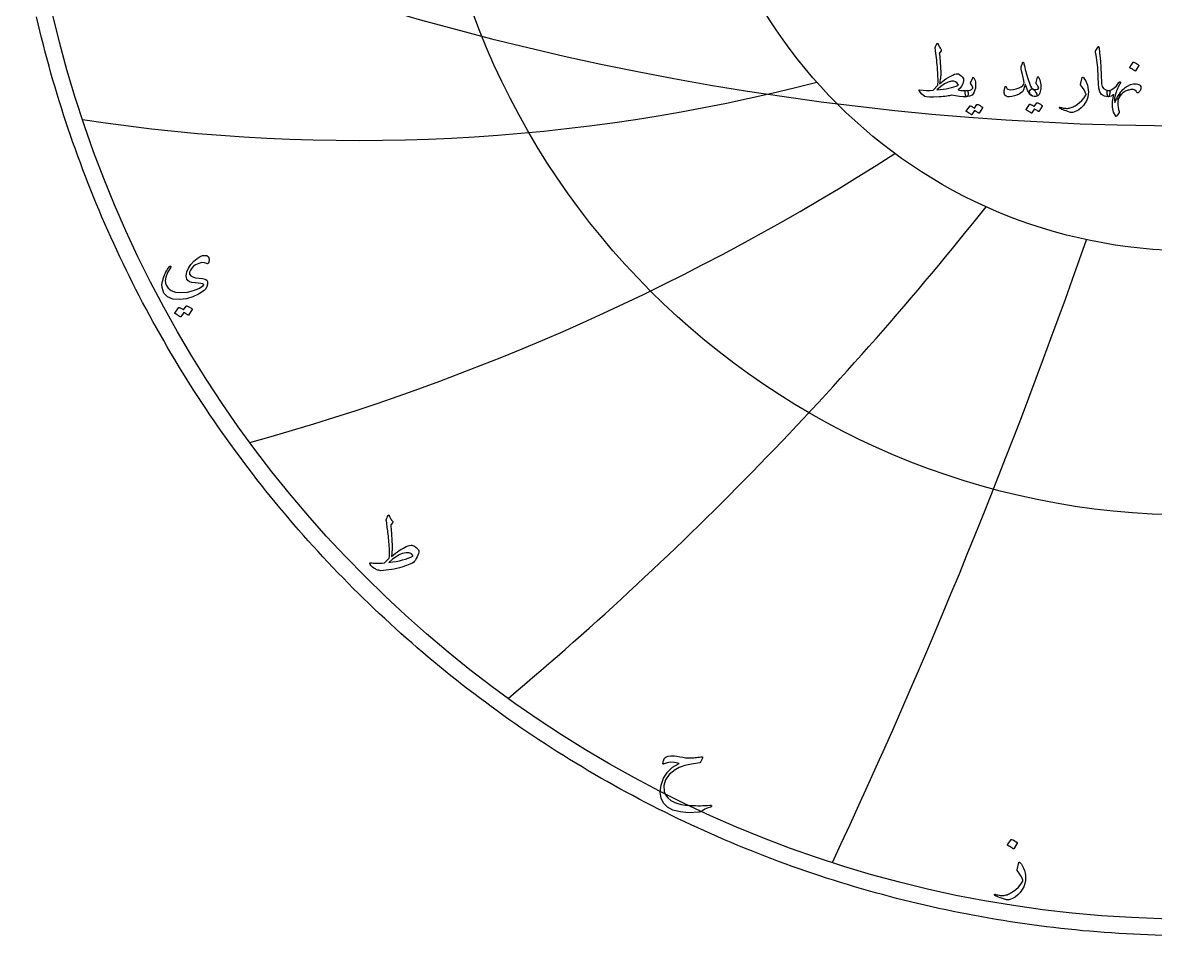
# Model space of a CAD drawing. Header units: millimetres. Extents: x -62 to 62, y -62 to 63.
# Drawn here: x -60.8 to -1.9, y -61.6 to -14.2 of the extents above; entities that cross this region are included whole.
import ezdxf

# ---------------------------------------------------------------- set-up
doc = ezdxf.new("R2010")
doc.units = ezdxf.units.MM
for name, color, linetype in [('CUT_OUTER', 1, 'Continuous'), ('ENGRAVE', 7, 'Continuous'), ('ENGRAVE_FINE', 8, 'Continuous'), ('TEXT', 5, 'Continuous')]:
    doc.layers.add(name, color=color, linetype=linetype)

msp = doc.modelspace()

# ---------------------------------------------------------------- linework, layer by layer
at = {"layer": 'CUT_OUTER'}
msp.add_lwpolyline([(-1.512, -61.5939), (-1.89, -61.5835), (-2.2678, -61.5708), (-2.6455, -61.5557), (-3.0232, -61.5383), (-3.4007, -61.5186), (-3.7781, -61.4966), (-4.1554, -61.4722), (-4.5325, -61.4456), (-4.9094, -61.4166), (-5.2862, -61.3853), (-5.6627, -61.3517), (-6.0391, -61.3158), (-6.4152, -61.2776), (-6.7911, -61.2371), (-7.1667, -61.1943), (-7.542, -61.1491), (-7.9171, -61.1017), (-8.2919, -61.052), (-8.6663, -61), (-9.0404, -60.9456), (-9.4142, -60.889), (-9.7876, -60.8301), (-10.1607, -60.7689), (-10.5334, -60.7054), (-10.9057, -60.6396), (-11.2775, -60.5716), (-11.649, -60.5012), (-12.02, -60.4286), (-12.3906, -60.3537), (-12.7606, -60.2766), (-13.1303, -60.1971), (-13.4994, -60.1154), (-13.868, -60.0315), (-14.2361, -59.9453), (-14.6036, -59.8568), (-14.9706, -59.7661), (-15.3371, -59.6731), (-15.7029, -59.5778), (-16.0682, -59.4804), (-16.4328, -59.3807), (-16.7969, -59.2787), (-17.1603, -59.1745), (-17.5231, -59.0681), (-17.8852, -58.9595), (-18.2466, -58.8486), (-18.6073, -58.7356), (-18.9674, -58.6203), (-19.3267, -58.5028), (-19.6853, -58.3831), (-20.0432, -58.2612), (-20.4003, -58.1372), (-20.7566, -58.0109), (-21.1122, -57.8824), (-21.4669, -57.7518), (-21.8209, -57.619), (-22.174, -57.484), (-22.5263, -57.3469), (-22.8778, -57.2076), (-23.2284, -57.0661), (-23.5781, -56.9225), (-23.9269, -56.7768), (-24.2748, -56.6289), (-24.6218, -56.4789), (-24.9679, -56.3267), (-25.3131, -56.1725), (-25.6573, -56.0161), (-26.0005, -55.8576), (-26.3427, -55.697), (-26.684, -55.5344), (-27.0242, -55.3696), (-27.3635, -55.2027), (-27.7017, -55.0338), (-28.0388, -54.8628), (-28.3749, -54.6897), (-28.71, -54.5146), (-29.0439, -54.3374), (-29.3768, -54.1581), (-29.7085, -53.9769), (-30.0392, -53.7936), (-30.3687, -53.6082), (-30.6971, -53.4209), (-31.0243, -53.2315), (-31.3503, -53.0402), (-31.6752, -52.8468), (-31.9988, -52.6515), (-32.3213, -52.4541), (-32.6425, -52.2548), (-32.9625, -52.0535), (-33.2813, -51.8503), (-33.5988, -51.6451), (-33.9151, -51.438), (-34.2301, -51.2289), (-34.5438, -51.0179), (-34.8562, -50.805), (-35.1672, -50.5902), (-35.477, -50.3734), (-35.7854, -50.1548), (-36.0925, -49.9343), (-36.3982, -49.7119), (-36.7025, -49.4876), (-37.0055, -49.2615), (-37.307, -49.0335), (-37.6072, -48.8037), (-37.906, -48.572), (-38.2033, -48.3385), (-38.4992, -48.1032), (-38.7936, -47.866), (-39.0866, -47.6271), (-39.3781, -47.3864), (-39.6681, -47.1439), (-39.9566, -46.8996), (-40.2436, -46.6535), (-40.5291, -46.4057), (-40.8131, -46.1562), (-41.0955, -45.9049), (-41.3764, -45.6519), (-41.6558, -45.3971), (-41.9335, -45.1407), (-42.2097, -44.8825), (-42.4843, -44.6227), (-42.7573, -44.3612), (-43.0287, -44.098), (-43.2985, -43.8331), (-43.5666, -43.5666), (-43.8331, -43.2985), (-44.098, -43.0287), (-44.3612, -42.7573), (-44.6227, -42.4843), (-44.8825, -42.2097), (-45.1407, -41.9335), (-45.3971, -41.6558), (-45.6519, -41.3764), (-45.9049, -41.0955), (-46.1562, -40.8131), (-46.4057, -40.5291), (-46.6535, -40.2436), (-46.8996, -39.9566), (-47.1439, -39.6681), (-47.3864, -39.3781), (-47.6271, -39.0866), (-47.866, -38.7936), (-48.1032, -38.4992), (-48.3385, -38.2033), (-48.572, -37.906), (-48.8037, -37.6072), (-49.0335, -37.307), (-49.2615, -37.0055), (-49.4876, -36.7025), (-49.7119, -36.3982), (-49.9343, -36.0925), (-50.1548, -35.7854), (-50.3734, -35.477), (-50.5902, -35.1672), (-50.805, -34.8562), (-51.0179, -34.5438), (-51.2289, -34.2301), (-51.438, -33.9151), (-51.6451, -33.5988), (-51.8503, -33.2813), (-52.0535, -32.9625), (-52.2548, -32.6425), (-52.4541, -32.3213), (-52.6515, -31.9988), (-52.8468, -31.6752), (-53.0402, -31.3503), (-53.2315, -31.0243), (-53.4209, -30.6971), (-53.6082, -30.3687), (-53.7936, -30.0392), (-53.9769, -29.7085), (-54.1581, -29.3768), (-54.3374, -29.0439), (-54.5146, -28.71), (-54.6897, -28.3749), (-54.8628, -28.0388), (-55.0338, -27.7017), (-55.2027, -27.3635), (-55.3696, -27.0242), (-55.5344, -26.684), (-55.697, -26.3427), (-55.8576, -26.0005), (-56.0161, -25.6573), (-56.1725, -25.3131), (-56.3267, -24.9679), (-56.4789, -24.6218), (-56.6289, -24.2748), (-56.7768, -23.9269), (-56.9225, -23.5781), (-57.0661, -23.2284), (-57.2076, -22.8778), (-57.3469, -22.5263), (-57.484, -22.174), (-57.619, -21.8209), (-57.7518, -21.4669), (-57.8824, -21.1122), (-58.0109, -20.7566), (-58.1372, -20.4003), (-58.2612, -20.0432), (-58.3831, -19.6853), (-58.5028, -19.3267), (-58.6203, -18.9674), (-58.7356, -18.6073), (-58.8486, -18.2466), (-58.9595, -17.8852), (-59.0681, -17.5231), (-59.1745, -17.1603), (-59.2787, -16.7969), (-59.3807, -16.4328), (-59.4804, -16.0682), (-59.5778, -15.7029), (-59.6731, -15.3371), (-59.7661, -14.9706), (-59.8568, -14.6036), (-59.9453, -14.2361), (-60.0315, -13.868)], dxfattribs=at)
at = {"layer": 'ENGRAVE'}
for radius in [60.75, 39.7663, 26.0306]:
    msp.add_circle((0, 0), radius, dxfattribs=at)
for centre, radius, start, end in [((-43.2961, 74.9911), 95.2868, 261.346752, 284.476382), ((-81.3973, 81.3973), 121.7883, 285.454698, 302.80192), ((-149.219, 86.1517), 176.8327, 310.0136, 321.578415), ((-332.4407, 89.0772), 346.4577, 334.914191, 340.696598)]:
    msp.add_arc(centre, radius, start, end, dxfattribs=at)
at = {"layer": 'ENGRAVE_FINE'}
msp.add_arc((0, 128.7811), 148.3198, 245.977512, 294.022488, dxfattribs=at)
at = {"layer": 'TEXT'}
for points in [[(-12.4704, -17.9388), (-12.5198, -17.9559), (-12.5782, -17.9711), (-12.6456, -17.9846), (-12.7219, -17.9963), (-12.8072, -18.0066), (-12.9015, -18.016), (-13.0048, -18.0246), (-13.1171, -18.0322), (-13.4072, -18.0448), (-13.6273, -18.0466), (-13.7773, -18.0376), (-13.8572, -18.0178), (-13.9378, -17.9628), (-14.0144, -17.8912), (-14.0869, -17.8029), (-14.1554, -17.6981), (-14.1624, -17.6812), (-14.1617, -17.6702), (-14.1534, -17.6651), (-14.1374, -17.6657), (-13.9499, -17.6922), (-13.7683, -17.7035), (-13.5925, -17.6994), (-13.4225, -17.6801), (-13.1818, -17.4214), (-13.1774, -17.3541), (-13.175, -17.2777), (-13.1747, -17.1924), (-13.1764, -17.0981), (-13.1799, -16.9953), (-13.1849, -16.8843), (-13.1915, -16.7653), (-13.1997, -16.6382), (-13.2092, -16.5063), (-13.2195, -16.3764), (-13.2307, -16.2485), (-13.2428, -16.1227), (-13.2559, -15.9991), (-13.2698, -15.8779), (-13.2846, -15.7592), (-13.3003, -15.643), (-13.3255, -15.4742), (-13.3146, -15.4443), (-13.3035, -15.4158), (-13.2921, -15.3886), (-13.2806, -15.3628), (-13.269, -15.3383), (-13.2577, -15.3152), (-13.2466, -15.2934), (-13.2357, -15.273), (-13.2296, -15.2651), (-13.2222, -15.2595), (-13.2134, -15.2561), (-13.2033, -15.255), (-13.1914, -15.2577), (-13.1809, -15.2658), (-13.1717, -15.2793), (-13.1638, -15.2981), (-13.1339, -15.3754), (-13.1018, -15.4418), (-13.0675, -15.4975), (-13.0309, -15.5424), (-13.014, -15.5642), (-13.0066, -15.5864), (-13.0086, -15.6091), (-13.0201, -15.6323), (-13.0884, -15.7221), (-13.0989, -15.7371), (-13.1054, -15.7535), (-13.1079, -15.7712), (-13.1063, -15.7903), (-13.0693, -16.2017), (-13.0443, -16.5197), (-13.0315, -16.7442), (-13.0309, -16.8753), (-13.0337, -16.9189), (-13.0385, -16.967), (-13.0454, -17.0195), (-13.0542, -17.0765), (-13.0647, -17.1381), (-13.0762, -17.2041), (-13.0889, -17.2746), (-13.1027, -17.3496), (-12.9341, -17.2135), (-12.7623, -17.0927), (-12.5874, -16.9872), (-12.4093, -16.8969), (-12.315, -16.8585), (-12.2333, -16.8367), (-12.1641, -16.8316), (-12.1075, -16.843), (-12.0355, -16.8807), (-11.9701, -16.9364), (-11.9115, -17.0101), (-11.8596, -17.1017), (-11.8525, -17.123), (-11.8489, -17.1475), (-11.8489, -17.1751), (-11.8525, -17.2059), (-11.8897, -17.3509), (-11.9477, -17.4771), (-12.0263, -17.5845), (-12.1255, -17.6729), (-11.993, -17.6936), (-11.8758, -17.7053), (-11.7739, -17.708), (-11.6872, -17.7017), (-11.6641, -17.703), (-11.645, -17.7142), (-11.6299, -17.7354), (-11.6189, -17.7663), (-11.6073, -17.8299), (-11.6046, -17.884), (-11.6108, -17.9287), (-11.6261, -17.9639), (-11.6448, -17.9907), (-11.6611, -18.0098), (-11.6753, -18.0212), (-11.6872, -18.025), (-11.8682, -18.0304), (-12.059, -18.0178), (-12.2598, -17.9873), (-12.4704, -17.9388)], [(-4.861, -15.4382), (-4.854, -15.4275), (-4.8475, -15.4203), (-4.8414, -15.4167), (-4.8358, -15.4167), (-4.8273, -15.4214), (-4.8197, -15.4356), (-4.8129, -15.4591), (-4.8071, -15.4921), (-4.7774, -15.7605), (-4.7532, -16.0086), (-4.7343, -16.2365), (-4.7209, -16.4442), (-4.7122, -16.6218), (-4.7042, -16.781), (-4.6969, -16.9218), (-4.6903, -17.0442), (-4.6846, -17.1482), (-4.68, -17.2337), (-4.6765, -17.3009), (-4.6742, -17.3496), (-4.6423, -17.4955), (-4.5718, -17.6029), (-4.4626, -17.6716), (-4.3149, -17.7017), (-4.2738, -17.7125), (-4.2475, -17.7376), (-4.2361, -17.7771), (-4.2394, -17.831), (-4.2563, -17.9159), (-4.2745, -17.9765), (-4.294, -18.0129), (-4.3149, -18.025), (-4.5228, -17.9976), (-4.676, -17.9154), (-4.7743, -17.7785), (-4.8179, -17.5867), (-4.8247, -17.495), (-4.8309, -17.403), (-4.8364, -17.3109), (-4.8412, -17.2185), (-4.8456, -17.1258), (-4.8498, -17.033), (-4.8537, -16.9399), (-4.8574, -16.8466), (-4.8641, -16.6686), (-4.8736, -16.5084), (-4.8857, -16.366), (-4.9005, -16.2412), (-4.918, -16.1214), (-4.9382, -15.9938), (-4.9611, -15.8583), (-4.9867, -15.7149), (-4.9901, -15.6891), (-4.9894, -15.6655), (-4.9847, -15.6442), (-4.9759, -15.6251)], [(-8.7088, -16.3221), (-8.6881, -16.4163), (-8.6657, -16.512), (-8.6414, -16.6094), (-8.6154, -16.7083), (-8.5876, -16.8092), (-8.5579, -16.9126), (-8.5265, -17.0185), (-8.4932, -17.1268), (-8.4261, -17.3217), (-8.3648, -17.4681), (-8.3093, -17.566), (-8.2597, -17.6154), (-8.2164, -17.6449), (-8.1726, -17.6864), (-8.1284, -17.7401), (-8.0837, -17.8059), (-8.0415, -17.8874), (-8.0298, -17.9487), (-8.0486, -17.9898), (-8.098, -18.0107), (-8.2577, -17.9945), (-8.3989, -17.8885), (-8.5218, -17.6927), (-8.6262, -17.4071), (-8.6284, -17.4024), (-8.6316, -17.399), (-8.6356, -17.397), (-8.6405, -17.3963), (-8.6441, -17.397), (-8.6477, -17.399), (-8.6513, -17.4024), (-8.6549, -17.4071), (-8.665, -17.4533), (-8.6774, -17.5023), (-8.692, -17.5539), (-8.7088, -17.6083), (-8.7272, -17.6597), (-8.7465, -17.7026), (-8.7667, -17.7369), (-8.7878, -17.7628), (-8.8637, -17.829), (-8.9585, -17.8876), (-9.0721, -17.9386), (-9.2046, -17.9819), (-9.3393, -18.014), (-9.4561, -18.0277), (-9.5549, -18.023), (-9.6357, -17.9999), (-9.7049, -17.9419), (-9.7363, -17.84), (-9.73, -17.694), (-9.686, -17.5041), (-9.6818, -17.4978), (-9.6762, -17.4933), (-9.6692, -17.4906), (-9.6609, -17.4897), (-9.651, -17.4908), (-9.6429, -17.4942), (-9.6366, -17.4998), (-9.6321, -17.5077), (-9.6151, -17.5474), (-9.5962, -17.5804), (-9.5756, -17.6067), (-9.5531, -17.6262), (-9.483, -17.6523), (-9.3878, -17.6586), (-9.2675, -17.6451), (-9.122, -17.6119), (-8.9668, -17.562), (-8.8462, -17.5059), (-8.7602, -17.4434), (-8.7088, -17.3747), (-8.7003, -17.3051), (-8.7142, -17.1861), (-8.7506, -17.0177), (-8.8094, -16.7999), (-8.8377, -16.6852), (-8.8543, -16.5924), (-8.8593, -16.5217), (-8.8525, -16.473), (-8.7843, -16.2789), (-8.7768, -16.2585), (-8.769, -16.2439), (-8.7607, -16.2352), (-8.7519, -16.2322), (-8.7411, -16.2379), (-8.7304, -16.2547), (-8.7196, -16.2828), (-8.7088, -16.3221)], [(-3.0323, -16.2358), (-3.0278, -16.2313), (-3.0215, -16.2287), (-3.0134, -16.2278), (-3.0035, -16.2287), (-2.9337, -16.2569), (-2.8679, -16.2915), (-2.8062, -16.3324), (-2.7484, -16.3795), (-2.7428, -16.3867), (-2.7404, -16.3939), (-2.741, -16.4011), (-2.7449, -16.4083), (-2.9137, -16.6813), (-2.92, -16.6878), (-2.9281, -16.6894), (-2.938, -16.6861), (-2.9496, -16.6777), (-2.9597, -16.6706), (-2.9757, -16.6598), (-2.9975, -16.6454), (-3.0251, -16.6274), (-3.059, -16.6059), (-3.0996, -16.5807), (-3.147, -16.552), (-3.2011, -16.5197), (-3.2083, -16.5143), (-3.2119, -16.5089), (-3.2119, -16.5035), (-3.2083, -16.4981)], [(-11.4752, -17.267), (-11.3746, -17.0442), (-11.3598, -17.0197), (-11.3441, -17.011), (-11.3275, -17.0179), (-11.31, -17.0406), (-11.2776, -17.1085), (-11.2525, -17.1794), (-11.2345, -17.2531), (-11.2237, -17.3298), (-11.2204, -17.4099), (-11.2246, -17.4937), (-11.2365, -17.5814), (-11.2561, -17.6729), (-11.3156, -17.827), (-11.4079, -17.937), (-11.5329, -18.003), (-11.6908, -18.025), (-11.709, -18.0136), (-11.7276, -17.9792), (-11.7467, -17.922), (-11.7662, -17.8418), (-11.7718, -17.7989), (-11.7707, -17.7636), (-11.7629, -17.736), (-11.7483, -17.716), (-11.7366, -17.7084), (-11.7231, -17.7035), (-11.7078, -17.7012), (-11.6908, -17.7017), (-11.5913, -17.6985), (-11.5049, -17.6783), (-11.4314, -17.641), (-11.371, -17.5867), (-11.3683, -17.5824), (-11.3674, -17.5768), (-11.3683, -17.5699), (-11.371, -17.5616), (-11.3852, -17.5108), (-11.4061, -17.4592), (-11.4337, -17.4066), (-11.468, -17.3532), (-11.4793, -17.333), (-11.4842, -17.3119), (-11.4829, -17.2899), (-11.4752, -17.267)], [(-7.9831, -17.4825), (-8.0042, -17.4473), (-8.0244, -17.4169), (-8.0437, -17.3916), (-8.0621, -17.3711), (-8.0754, -17.3536), (-8.0828, -17.3334), (-8.0843, -17.3105), (-8.0801, -17.2849), (-8.0046, -17.0119), (-7.9941, -16.9881), (-7.9804, -16.9813), (-7.9635, -16.9917), (-7.9436, -17.0191), (-7.9135, -17.0772), (-7.8879, -17.1475), (-7.8668, -17.2299), (-7.8501, -17.3244), (-7.8405, -17.4152), (-7.8367, -17.5041), (-7.8387, -17.5912), (-7.8465, -17.6765), (-7.8593, -17.7509), (-7.8762, -17.8157), (-7.8971, -17.8712), (-7.922, -17.9172), (-7.9528, -17.9514), (-7.9947, -17.9783), (-8.048, -17.9981), (-8.1124, -18.0107), (-8.1784, -18.0131), (-8.24, -18.0026), (-8.297, -17.979), (-8.3495, -17.9424), (-8.3902, -17.8959), (-8.4115, -17.8427), (-8.4135, -17.7827), (-8.3962, -17.716), (-8.3686, -17.6615), (-8.3361, -17.6271), (-8.2986, -17.613), (-8.2561, -17.619), (-8.1582, -17.6426), (-8.0729, -17.6451), (-8.0001, -17.6265), (-7.94, -17.5867), (-7.9386, -17.5762), (-7.9453, -17.5553), (-7.9602, -17.5241), (-7.9831, -17.4825)], [(-5.6873, -17.0226), (-5.6853, -17.0161), (-5.6828, -17.011), (-5.6799, -17.0072), (-5.6765, -17.0047), (-5.6664, -17.0038), (-5.6541, -17.0083), (-5.6395, -17.0182), (-5.6226, -17.0334), (-5.5571, -17.1113), (-5.5005, -17.2014), (-5.4529, -17.3036), (-5.4143, -17.4178), (-5.3842, -17.5409), (-5.3658, -17.6622), (-5.359, -17.7816), (-5.364, -17.8993), (-5.3958, -18.0542), (-5.4484, -18.2029), (-5.5216, -18.3452), (-5.6155, -18.4813), (-5.7277, -18.6046), (-5.8562, -18.7049), (-6.0008, -18.7824), (-6.1616, -18.837), (-6.2047, -18.8462), (-6.2478, -18.8487), (-6.2909, -18.8444), (-6.334, -18.8334), (-6.4334, -18.7987), (-6.5231, -18.7665), (-6.6031, -18.7367), (-6.6735, -18.7094), (-6.734, -18.6846), (-6.7844, -18.6623), (-6.8248, -18.6424), (-6.855, -18.625), (-6.8612, -18.6196), (-6.8657, -18.6142), (-6.8684, -18.6088), (-6.8693, -18.6035), (-6.8686, -18.5965), (-6.8666, -18.59), (-6.8633, -18.5839), (-6.8585, -18.5783), (-6.8525, -18.574), (-6.8451, -18.572), (-6.8363, -18.5722), (-6.8262, -18.5747), (-6.7647, -18.5912), (-6.7059, -18.6048), (-6.6497, -18.6155), (-6.5963, -18.6232), (-6.5451, -18.628), (-6.4957, -18.6299), (-6.4481, -18.6289), (-6.4023, -18.625), (-6.3566, -18.6177), (-6.3093, -18.6066), (-6.2605, -18.5917), (-6.2101, -18.5729), (-6.1581, -18.5501), (-6.1045, -18.5231), (-6.0494, -18.4917), (-5.9927, -18.4562), (-5.8335, -18.3416), (-5.6972, -18.2172), (-5.5838, -18.083), (-5.4933, -17.9388), (-5.4875, -17.9271), (-5.4843, -17.9136), (-5.4839, -17.8984), (-5.4861, -17.8813), (-5.5238, -17.7805), (-5.5831, -17.6684), (-5.664, -17.5452), (-5.7664, -17.4107), (-5.7708, -17.4021), (-5.7735, -17.3945), (-5.7744, -17.3878), (-5.7735, -17.3819)], [(-12.4668, -17.2167), (-12.6453, -17.2609), (-12.8324, -17.3505), (-13.028, -17.4854), (-13.2321, -17.6657), (-13.0683, -17.6525), (-12.911, -17.6343), (-12.7602, -17.6112), (-12.6159, -17.5831), (-12.4784, -17.5503), (-12.3478, -17.5131), (-12.2242, -17.4713), (-12.1075, -17.425), (-12.1812, -17.3217), (-12.2656, -17.2526), (-12.3608, -17.2176), (-12.4668, -17.2167)], [(-3.74, -17.9963), (-3.7796, -18.0812), (-3.8083, -18.1705), (-3.8263, -18.2644), (-3.8335, -18.3627), (-3.8303, -18.4651), (-3.8173, -18.5711), (-3.7944, -18.6807), (-3.7616, -18.7939), (-3.7576, -18.8089), (-3.7562, -18.8217), (-3.7576, -18.8323), (-3.7616, -18.8406), (-3.8909, -19.0238), (-3.9028, -19.0371), (-3.9134, -19.0445), (-3.9226, -19.046), (-3.9305, -19.0418), (-4.0535, -18.8309), (-4.1137, -18.572), (-4.111, -18.2651), (-4.0454, -17.9101), (-4.1081, -17.9604), (-4.1739, -17.9963), (-4.2428, -18.0178), (-4.3149, -18.025), (-4.3304, -18.0203), (-4.3445, -18.0062), (-4.3573, -17.9826), (-4.3688, -17.9496), (-4.3753, -17.9297), (-4.3805, -17.9096), (-4.3843, -17.8893), (-4.3867, -17.8687), (-4.3885, -17.8482), (-4.3903, -17.8279), (-4.3921, -17.8078), (-4.3939, -17.7879), (-4.3917, -17.7515), (-4.3778, -17.725), (-4.3522, -17.7084), (-4.3149, -17.7017), (-4.1683, -17.6689), (-4.0302, -17.5885), (-3.9006, -17.4605), (-3.7796, -17.2849), (-3.7632, -17.2627), (-3.7463, -17.2499), (-3.729, -17.2465), (-3.7113, -17.2526), (-3.6983, -17.264), (-3.6915, -17.2768), (-3.6911, -17.291), (-3.6969, -17.3065), (-3.7287, -17.3626), (-3.7594, -17.4196), (-3.7889, -17.4776), (-3.8173, -17.5364), (-3.8446, -17.5961), (-3.8707, -17.6568), (-3.8958, -17.7183), (-3.9197, -17.7807), (-3.9727, -17.9507), (-4.0023, -18.0978), (-4.0086, -18.2219), (-3.9915, -18.3232), (-3.99, -18.3264), (-3.9888, -18.3286), (-3.9882, -18.33), (-3.9879, -18.3304), (-3.9877, -18.33), (-3.987, -18.3286), (-3.9859, -18.3264), (-3.9844, -18.3232), (-3.9625, -18.2717), (-3.9399, -18.2213), (-3.9167, -18.172), (-3.8927, -18.1238), (-3.8679, -18.0766), (-3.842, -18.03), (-3.8149, -17.984), (-3.7867, -17.9388), (-3.7663, -17.9074), (-3.7481, -17.8885), (-3.7322, -17.8822), (-3.7185, -17.8885), (-3.7118, -17.902), (-3.7131, -17.9244), (-3.7225, -17.9559), (-3.74, -17.9963)], [(-2.8347, -17.8023), (-2.8812, -17.7295), (-2.9416, -17.6801), (-3.0159, -17.6541), (-3.1041, -17.6514), (-3.1542, -17.6578), (-3.2038, -17.6662), (-3.253, -17.6766), (-3.3017, -17.6891), (-3.35, -17.704), (-3.3978, -17.7219), (-3.4452, -17.7427), (-3.4921, -17.7663), (-3.5725, -17.8202), (-3.6484, -17.8957), (-3.7198, -17.9927), (-3.7867, -18.1112), (-3.8058, -18.138), (-3.8236, -18.1535), (-3.84, -18.1577), (-3.855, -18.1508), (-3.8676, -18.1368), (-3.873, -18.1202), (-3.8712, -18.1009), (-3.8622, -18.0789), (-3.8485, -18.0499), (-3.8362, -18.0241), (-3.8251, -18.0014), (-3.8155, -17.9819), (-3.807, -17.9653), (-3.7993, -17.9514), (-3.7926, -17.9401), (-3.7867, -17.9316), (-3.734, -17.8521), (-3.6799, -17.7789), (-3.6244, -17.712), (-3.5676, -17.6514), (-3.5094, -17.5968), (-3.4499, -17.5481), (-3.3891, -17.5052), (-3.3269, -17.4681), (-3.1672, -17.3956), (-3.0188, -17.3577), (-2.8816, -17.3543), (-2.7556, -17.3855), (-2.702, -17.4127), (-2.6631, -17.4475), (-2.6391, -17.4899), (-2.6299, -17.54), (-2.6353, -17.6083), (-2.655, -17.6729), (-2.6892, -17.734), (-2.7377, -17.7915), (-2.7693, -17.8164), (-2.7961, -17.8265), (-2.8178, -17.8218), (-2.8347, -17.8023)], [(-11.1555, -18.431), (-11.151, -18.4265), (-11.1447, -18.4238), (-11.1366, -18.4229), (-11.1267, -18.4238), (-11.0914, -18.4371), (-11.0571, -18.4517), (-11.024, -18.4676), (-10.992, -18.4849), (-10.9609, -18.5038), (-10.9305, -18.5244), (-10.9007, -18.5469), (-10.8716, -18.5711), (-10.866, -18.5785), (-10.8636, -18.5864), (-10.8642, -18.5947), (-10.868, -18.6035), (-11.0405, -18.8765), (-11.0452, -18.8801), (-11.0522, -18.8801), (-11.0614, -18.8765), (-11.0728, -18.8693), (-11.0807, -18.8627), (-11.0935, -18.8536), (-11.1112, -18.842), (-11.1339, -18.828), (-11.1618, -18.8113), (-11.195, -18.7916), (-11.2336, -18.7691), (-11.2776, -18.7436), (-11.4141, -18.9555), (-11.4204, -18.9621), (-11.4285, -18.9636), (-11.4384, -18.9603), (-11.4501, -18.9519), (-11.4602, -18.9448), (-11.4761, -18.934), (-11.4979, -18.9196), (-11.5255, -18.9017), (-11.5594, -18.8801), (-11.6001, -18.8549), (-11.6474, -18.8262), (-11.7016, -18.7939), (-11.7072, -18.7885), (-11.7096, -18.7831), (-11.709, -18.7777), (-11.7052, -18.7723), (-11.5291, -18.51), (-11.5246, -18.5056), (-11.5183, -18.5029), (-11.5102, -18.502), (-11.5004, -18.5029), (-11.4703, -18.5126), (-11.4411, -18.524), (-11.4128, -18.5369), (-11.3854, -18.5514), (-11.3589, -18.5672), (-11.3333, -18.5841), (-11.3086, -18.6022), (-11.2848, -18.6214)], [(-8.0477, -18.3448), (-8.0433, -18.3403), (-8.037, -18.3376), (-8.0289, -18.3367), (-8.019, -18.3376), (-7.9836, -18.3508), (-7.9494, -18.3654), (-7.9163, -18.3814), (-7.8843, -18.3987), (-7.8532, -18.4175), (-7.8227, -18.4382), (-7.793, -18.4606), (-7.7639, -18.4849), (-7.7583, -18.4923), (-7.7558, -18.5002), (-7.7565, -18.5085), (-7.7603, -18.5172), (-7.9328, -18.7903), (-7.9375, -18.7939), (-7.9445, -18.7939), (-7.9537, -18.7903), (-7.9651, -18.7831), (-7.973, -18.7765), (-7.9858, -18.7674), (-8.0035, -18.7558), (-8.0262, -18.7418), (-8.054, -18.725), (-8.0873, -18.7054), (-8.1259, -18.6828), (-8.1699, -18.6573), (-8.3064, -18.8693), (-8.3127, -18.8758), (-8.3208, -18.8774), (-8.3307, -18.874), (-8.3423, -18.8657), (-8.3525, -18.8585), (-8.3684, -18.8478), (-8.3902, -18.8334), (-8.4178, -18.8154), (-8.4517, -18.7939), (-8.4923, -18.7687), (-8.5397, -18.74), (-8.5938, -18.7076), (-8.5995, -18.7023), (-8.6019, -18.6969), (-8.6012, -18.6915), (-8.5974, -18.6861), (-8.4214, -18.4238), (-8.4169, -18.4193), (-8.4106, -18.4166), (-8.4025, -18.4157), (-8.3926, -18.4166), (-8.3626, -18.4264), (-8.3334, -18.4377), (-8.3051, -18.4506), (-8.2777, -18.4651), (-8.2512, -18.481), (-8.2256, -18.4979), (-8.2009, -18.516), (-8.1771, -18.5352)], [(-51.1771, -26.6887), (-51.3012, -26.6472), (-51.4396, -26.6455), (-51.5925, -26.6836), (-51.7596, -26.7615), (-51.8657, -26.8357), (-51.9541, -26.9243), (-52.0248, -27.0273), (-52.0777, -27.1447), (-52.083, -27.1682), (-52.0835, -27.1926), (-52.0792, -27.218), (-52.07, -27.2443), (-52.0092, -27.3263), (-51.9072, -27.388), (-51.7639, -27.4297), (-51.5795, -27.4513), (-51.3975, -27.4707), (-51.2653, -27.5059), (-51.1829, -27.5569), (-51.1503, -27.6237), (-51.1467, -27.7636), (-51.1743, -27.8882), (-51.2329, -27.9974), (-51.3228, -28.0913), (-51.608, -28.286), (-51.912, -28.4295), (-52.2346, -28.5217), (-52.5759, -28.5626), (-52.9486, -28.5368), (-53.2274, -28.4247), (-53.4123, -28.2264), (-53.5033, -27.9418), (-53.5086, -27.7856), (-53.4861, -27.6161), (-53.4358, -27.4331), (-53.3577, -27.2367), (-53.3305, -27.1821), (-53.3026, -27.1294), (-53.274, -27.0786), (-53.2446, -27.0297), (-53.2143, -26.9825), (-53.1828, -26.9368), (-53.1501, -26.8925), (-53.1163, -26.8496), (-53.0981, -26.8319), (-53.0818, -26.8247), (-53.0674, -26.8281), (-53.0549, -26.842), (-53.048, -26.8592), (-53.0463, -26.8764), (-53.0499, -26.8937), (-53.0588, -26.9109), (-53.2164, -27.1648), (-53.3098, -27.3938), (-53.339, -27.5979), (-53.304, -27.777), (-53.1915, -27.9658), (-53.0262, -28.0989), (-52.8082, -28.1765), (-52.5376, -28.1986), (-52.1908, -28.171), (-51.8784, -28.0999), (-51.6006, -27.9852), (-51.3572, -27.8268), (-51.3426, -27.8134), (-51.3371, -27.8), (-51.3407, -27.7866), (-51.3534, -27.7732), (-51.4049, -27.7483), (-51.4943, -27.7272), (-51.6214, -27.71), (-51.7865, -27.6965), (-51.9544, -27.6759), (-52.0825, -27.6371), (-52.1709, -27.5801), (-52.2195, -27.5049), (-52.242, -27.4166), (-52.2482, -27.3239), (-52.2382, -27.2269), (-52.2118, -27.1255), (-52.1263, -26.9265), (-52.0078, -26.7433), (-51.8562, -26.5758), (-51.6715, -26.4242), (-51.6224, -26.3883), (-51.5747, -26.3572), (-51.5285, -26.3308), (-51.4837, -26.3093), (-51.4406, -26.2923), (-51.3994, -26.2796), (-51.3601, -26.2712), (-51.3228, -26.2671), (-51.1767, -26.2808), (-51.0871, -26.3447), (-51.054, -26.459), (-51.0775, -26.6235), (-51.0952, -26.6678), (-51.1177, -26.6935), (-51.145, -26.7004), (-51.1771, -26.6887)], [(-52.2502, -28.8999), (-52.2454, -28.8951), (-52.2387, -28.8922), (-52.23, -28.8913), (-52.2195, -28.8922), (-52.1818, -28.9063), (-52.1453, -28.9219), (-52.1099, -28.9389), (-52.0758, -28.9574), (-52.0426, -28.9775), (-52.0102, -28.9995), (-51.9784, -29.0235), (-51.9474, -29.0493), (-51.9414, -29.0572), (-51.9388, -29.0656), (-51.9395, -29.0745), (-51.9436, -29.0838), (-52.1275, -29.3751), (-52.1326, -29.3789), (-52.14, -29.3789), (-52.1498, -29.3751), (-52.162, -29.3674), (-52.1704, -29.3603), (-52.1841, -29.3506), (-52.203, -29.3383), (-52.2272, -29.3233), (-52.2569, -29.3055), (-52.2923, -29.2845), (-52.3335, -29.2605), (-52.3805, -29.2333), (-52.5261, -29.4594), (-52.5328, -29.4663), (-52.5414, -29.468), (-52.552, -29.4644), (-52.5644, -29.4556), (-52.5752, -29.4479), (-52.5922, -29.4364), (-52.6154, -29.4211), (-52.6449, -29.4019), (-52.6811, -29.3789), (-52.7244, -29.3521), (-52.7749, -29.3214), (-52.8327, -29.2869), (-52.8387, -29.2812), (-52.8413, -29.2754), (-52.8406, -29.2697), (-52.8365, -29.2639), (-52.6487, -28.9842), (-52.6439, -28.9794), (-52.6372, -28.9765), (-52.6286, -28.9756), (-52.6181, -28.9765), (-52.586, -28.9869), (-52.5548, -28.999), (-52.5247, -29.0128), (-52.4954, -29.0283), (-52.4672, -29.0451), (-52.4399, -29.0632), (-52.4135, -29.0825), (-52.3881, -29.103)], [(-41.8472, -39.9699), (-41.829, -39.9283), (-41.8127, -39.8914), (-41.7983, -39.8593), (-41.7859, -39.832), (-41.7756, -39.8097), (-41.7677, -39.7927), (-41.7622, -39.781), (-41.759, -39.7745), (-41.7526, -39.7661), (-41.7447, -39.7601), (-41.7353, -39.7565), (-41.7245, -39.7553), (-41.7157, -39.7568), (-41.7083, -39.7611), (-41.7023, -39.7683), (-41.6977, -39.7783), (-41.6776, -39.8272), (-41.6594, -39.8703), (-41.6431, -39.9077), (-41.6287, -39.9393), (-41.6205, -39.9532), (-41.611, -39.968), (-41.6004, -39.9838), (-41.5885, -40.0006), (-41.5752, -40.0183), (-41.5602, -40.037), (-41.5436, -40.0567), (-41.5253, -40.0772), (-41.5138, -40.0981), (-41.5099, -40.1184), (-41.5138, -40.1383), (-41.5253, -40.1577), (-41.5981, -40.2535), (-41.6079, -40.2691), (-41.6144, -40.2851), (-41.6175, -40.3017), (-41.6172, -40.3187), (-41.5799, -40.7405), (-41.5559, -41.0823), (-41.5454, -41.3441), (-41.5483, -41.5258), (-41.5522, -41.5937), (-41.5564, -41.6557), (-41.5608, -41.7116), (-41.5655, -41.7615), (-41.5704, -41.8057), (-41.5756, -41.8444), (-41.581, -41.8776), (-41.5866, -41.9052), (-41.472, -41.8176), (-41.3658, -41.7385), (-41.2679, -41.6681), (-41.1785, -41.6063), (-41.0976, -41.5529), (-41.0256, -41.5076), (-40.9625, -41.4705), (-40.9083, -41.4415), (-40.8118, -41.3984), (-40.7215, -41.3649), (-40.6374, -41.3409), (-40.5595, -41.3266), (-40.5183, -41.3254), (-40.4752, -41.3333), (-40.4302, -41.3503), (-40.3833, -41.3764), (-40.2903, -41.4423), (-40.2223, -41.5057), (-40.1792, -41.5668), (-40.161, -41.6255), (-40.1622, -41.6909), (-40.1773, -41.7644), (-40.2063, -41.8461), (-40.2491, -41.9359), (-40.297, -42.0243), (-40.3411, -42.0978), (-40.3813, -42.1565), (-40.4177, -42.2003), (-40.4925, -42.2556), (-40.6209, -42.3182), (-40.8029, -42.3879), (-41.0386, -42.4647), (-41.1699, -42.5028), (-41.3035, -42.5366), (-41.4392, -42.5661), (-41.577, -42.5912), (-41.7165, -42.6123), (-41.8572, -42.6295), (-41.9992, -42.6429), (-42.1423, -42.6525), (-42.1946, -42.642), (-42.2443, -42.6295), (-42.2914, -42.6152), (-42.3358, -42.5989), (-42.3781, -42.5807), (-42.4187, -42.5606), (-42.4576, -42.5385), (-42.4948, -42.5146), (-42.5602, -42.4667), (-42.6146, -42.4188), (-42.6579, -42.3709), (-42.6903, -42.323), (-42.708, -42.2832), (-42.7114, -42.2559), (-42.7003, -42.241), (-42.6749, -42.2386), (-42.6032, -42.2471), (-42.526, -42.2535), (-42.4432, -42.2577), (-42.355, -42.2597), (-42.2612, -42.2596), (-42.1619, -42.2573), (-42.0571, -42.2529), (-41.9468, -42.2463), (-41.6939, -41.9972), (-41.6892, -41.8971), (-41.6867, -41.796), (-41.6863, -41.694), (-41.6881, -41.591), (-41.6919, -41.4868), (-41.6972, -41.3812), (-41.7043, -41.2741), (-41.7131, -41.1656), (-41.7229, -41.0582), (-41.7332, -40.9544), (-41.7439, -40.8541), (-41.7552, -40.7575), (-41.7665, -40.6642), (-41.7772, -40.574), (-41.7875, -40.4869), (-41.7974, -40.403), (-41.8066, -40.3253), (-41.8151, -40.2569), (-41.8229, -40.1978), (-41.8299, -40.1481), (-41.8363, -40.1075), (-41.8419, -40.0758), (-41.8468, -40.0529), (-41.851, -40.0389), (-41.8536, -40.0231), (-41.8539, -40.0064), (-41.8517, -39.9886), (-41.8472, -39.9699)], [(-41.0271, -41.7634), (-41.1753, -41.825), (-41.3404, -41.9215), (-41.5222, -42.053), (-41.7207, -42.2195), (-41.5283, -42.1956), (-41.3456, -42.1663), (-41.1728, -42.1315), (-41.0098, -42.0911), (-40.8569, -42.0457), (-40.7143, -41.9958), (-40.5819, -41.9413), (-40.4599, -41.8822), (-40.5428, -41.78), (-40.6649, -41.7261), (-40.8264, -41.7206), (-41.0271, -41.7634)], [(-25.4227, -52.3861), (-25.5147, -52.593), (-25.523, -52.6067), (-25.5329, -52.617), (-25.5441, -52.6239), (-25.5568, -52.6275), (-25.9819, -52.6946), (-26.3376, -52.777), (-26.6238, -52.8747), (-26.8406, -52.9878), (-27.1446, -53.2357), (-27.3398, -53.508), (-27.4262, -53.8048), (-27.404, -54.126), (-27.3364, -54.2998), (-27.2219, -54.4536), (-27.0605, -54.5873), (-26.8521, -54.7008), (-26.7058, -54.7516), (-26.5235, -54.7928), (-26.3053, -54.8244), (-26.0512, -54.8464), (-25.9161, -54.8529), (-25.7829, -54.857), (-25.6517, -54.8586), (-25.5223, -54.8579), (-25.3954, -54.855), (-25.2713, -54.8502), (-25.1501, -54.8435), (-25.0318, -54.8349), (-25.004, -54.833), (-24.982, -54.8349), (-24.9657, -54.8407), (-24.9551, -54.8502), (-24.9494, -54.862), (-24.9475, -54.8742), (-24.9494, -54.8869), (-24.9551, -54.9001), (-24.9593, -54.9071), (-24.9642, -54.913), (-24.9699, -54.9177), (-24.9762, -54.9211), (-24.983, -54.9241), (-24.9901, -54.9274), (-24.9974, -54.9308), (-25.005, -54.9346), (-25.1154, -54.9698), (-25.2129, -55.0064), (-25.2974, -55.0445), (-25.369, -55.084), (-25.4149, -55.1125), (-25.4567, -55.1367), (-25.4944, -55.1566), (-25.5281, -55.1722), (-25.5572, -55.1841), (-25.5812, -55.1932), (-25.6003, -55.1995), (-25.6143, -55.2028), (-26.1384, -55.2222), (-26.5839, -55.1846), (-26.9508, -55.09), (-27.2392, -54.9384), (-27.4475, -54.7305), (-27.5707, -54.4709), (-27.6085, -54.1595), (-27.5611, -53.7964), (-27.4356, -53.4306), (-27.2392, -53.119), (-26.9719, -52.8615), (-26.6337, -52.6582), (-26.8732, -52.6124), (-27.082, -52.6017), (-27.2602, -52.6259), (-27.4078, -52.685), (-27.4207, -52.6898), (-27.4327, -52.6927), (-27.4437, -52.6936), (-27.4538, -52.6927), (-27.4622, -52.6896), (-27.4681, -52.6841), (-27.4717, -52.6762), (-27.4729, -52.6659), (-27.4677, -52.6182), (-27.4595, -52.571), (-27.4485, -52.5243), (-27.4346, -52.4781), (-27.3858, -52.3883), (-27.3081, -52.3219), (-27.2018, -52.279), (-27.0667, -52.2596), (-26.9812, -52.2604), (-26.8741, -52.2702), (-26.7455, -52.2891), (-26.5953, -52.3171), (-26.4404, -52.3451), (-26.2974, -52.3641), (-26.1664, -52.3739), (-26.0473, -52.3746), (-25.9901, -52.3721), (-25.9295, -52.3684), (-25.8655, -52.3635), (-25.7982, -52.3574), (-25.7276, -52.3498), (-25.6536, -52.3406), (-25.5762, -52.3297), (-25.4955, -52.3171), (-25.4493, -52.3157), (-25.4217, -52.3267), (-25.4129, -52.3502), (-25.4227, -52.3861)], [(-9.3685, -56.6167), (-9.3637, -56.6119), (-9.357, -56.609), (-9.3484, -56.6081), (-9.3379, -56.609), (-9.2634, -56.6392), (-9.1932, -56.6761), (-9.1273, -56.7197), (-9.0658, -56.77), (-9.0598, -56.7776), (-9.0571, -56.7853), (-9.0579, -56.793), (-9.0619, -56.8006), (-9.242, -57.0919), (-9.2488, -57.0988), (-9.2574, -57.1005), (-9.2679, -57.0969), (-9.2804, -57.0881), (-9.2911, -57.0804), (-9.3082, -57.0689), (-9.3314, -57.0536), (-9.3608, -57.0344), (-9.397, -57.0114), (-9.4404, -56.9846), (-9.4909, -56.9539), (-9.5486, -56.9194), (-9.5563, -56.9137), (-9.5601, -56.9079), (-9.5601, -56.9022), (-9.5563, -56.8964)], [(-8.9776, -57.8085), (-8.9755, -57.8016), (-8.9728, -57.7961), (-8.9697, -57.792), (-8.9661, -57.7894), (-8.9553, -57.7884), (-8.9422, -57.7932), (-8.9266, -57.8037), (-8.9086, -57.82), (-8.8387, -57.9031), (-8.7783, -57.9992), (-8.7276, -58.1082), (-8.6864, -58.2301), (-8.6543, -58.3613), (-8.6346, -58.4907), (-8.6274, -58.6181), (-8.6327, -58.7436), (-8.6667, -58.9089), (-8.7228, -59.0674), (-8.8009, -59.2193), (-8.901, -59.3644), (-9.0207, -59.4959), (-9.1577, -59.603), (-9.312, -59.6856), (-9.4835, -59.7438), (-9.5295, -59.7536), (-9.5755, -59.7563), (-9.6214, -59.7517), (-9.6674, -59.74), (-9.7734, -59.703), (-9.8691, -59.6686), (-9.9545, -59.6369), (-10.0296, -59.6078), (-10.0941, -59.5813), (-10.1479, -59.5575), (-10.1909, -59.5363), (-10.2231, -59.5177), (-10.2298, -59.512), (-10.2346, -59.5062), (-10.2375, -59.5005), (-10.2384, -59.4947), (-10.2377, -59.4873), (-10.2356, -59.4803), (-10.232, -59.4739), (-10.2269, -59.4679), (-10.2205, -59.4633), (-10.2126, -59.4612), (-10.2032, -59.4614), (-10.1924, -59.4641), (-10.1268, -59.4817), (-10.0641, -59.4962), (-10.0042, -59.5075), (-9.9472, -59.5158), (-9.8926, -59.5209), (-9.8399, -59.523), (-9.7891, -59.5219), (-9.7402, -59.5177), (-9.6915, -59.5099), (-9.6411, -59.4981), (-9.589, -59.4821), (-9.5352, -59.4621), (-9.4798, -59.4378), (-9.4226, -59.409), (-9.3638, -59.3756), (-9.3034, -59.3376), (-9.1335, -59.2154), (-8.9882, -59.0827), (-8.8672, -58.9395), (-8.7707, -58.7857), (-8.7644, -58.7733), (-8.7611, -58.7589), (-8.7606, -58.7426), (-8.763, -58.7244), (-8.8033, -58.6169), (-8.8665, -58.4974), (-8.9527, -58.3659), (-9.0619, -58.2224), (-9.0667, -58.2133), (-9.0696, -58.2052), (-9.0706, -58.198), (-9.0696, -58.1917)]]:
    msp.add_lwpolyline(points, close=True, dxfattribs=at)

doc.saveas('drawing.dxf')
